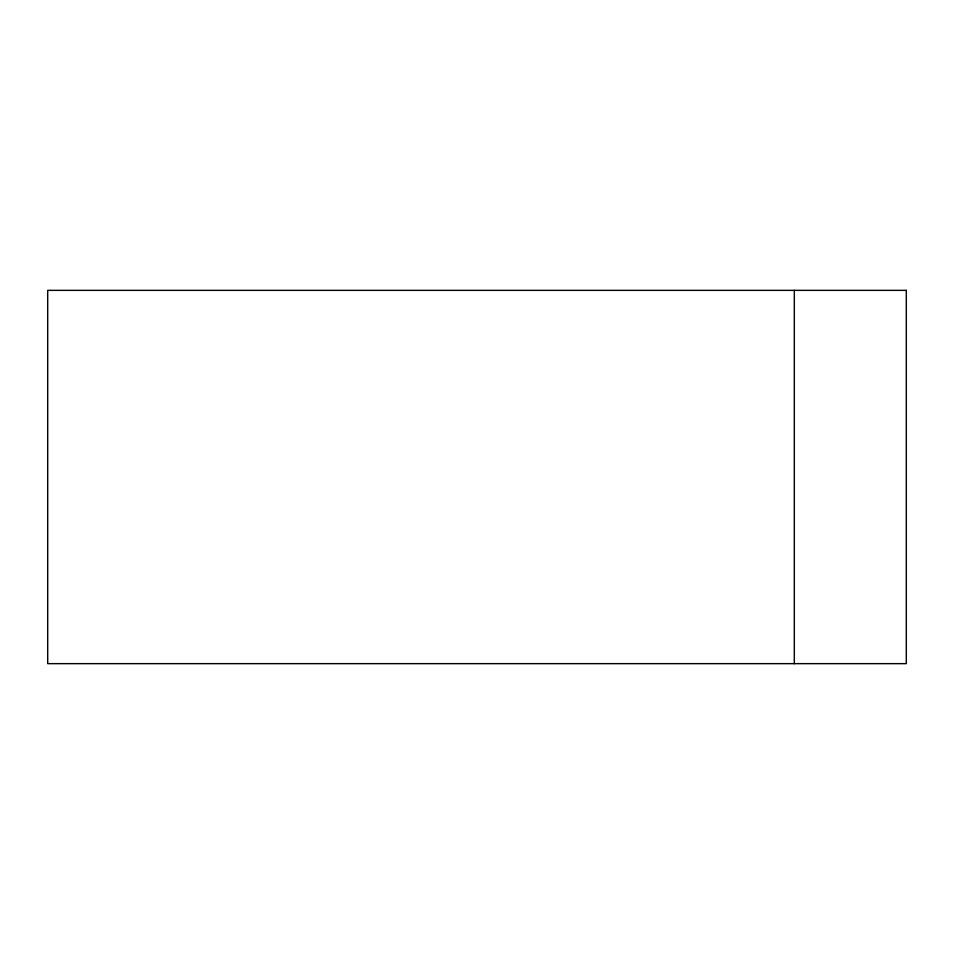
<?xml version="1.0" encoding="UTF-8"?>
<svg xmlns="http://www.w3.org/2000/svg" width="954" height="954" viewBox="0 0 954 954"><rect width="100%" height="100%" fill="white"/><g stroke="black" fill="none" stroke-linecap="round" stroke-linejoin="round"><path stroke-width="1.43" d="M794.312 290.35L794.312 663.65M906.3 290.35L47.7 290.35L47.7 663.65L906.3 663.65L906.3 290.35"/></g></svg>
